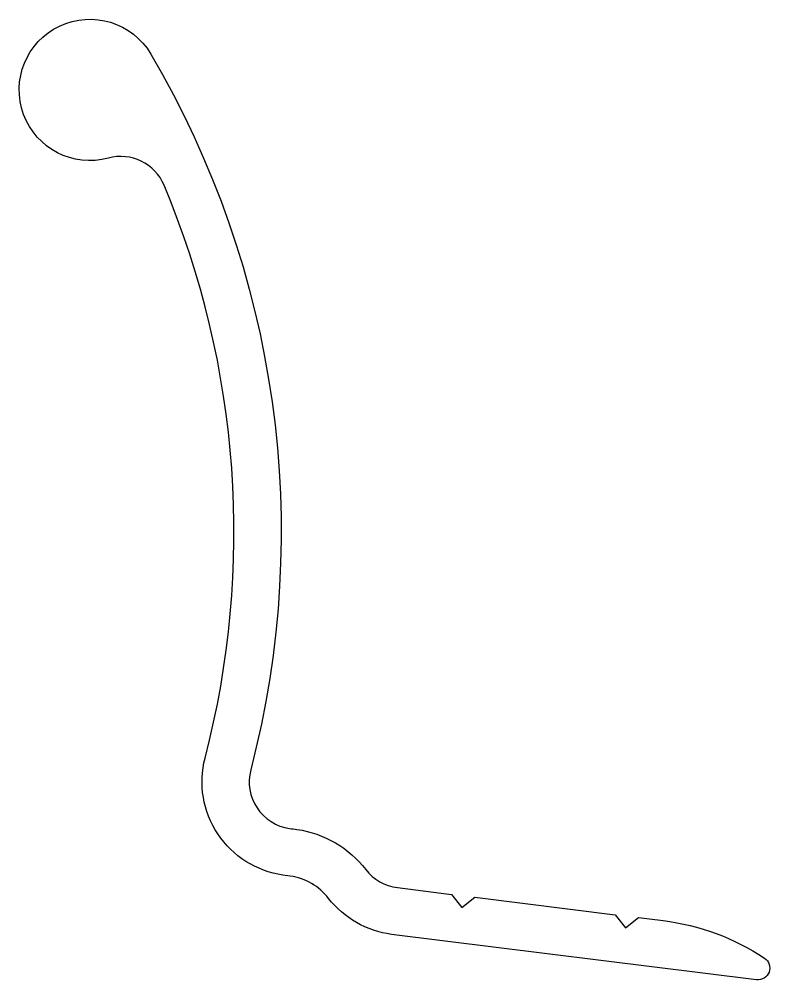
# Model space of a CAD drawing. Extents: x 1414.5 to 1446.3, y -29 to 11.8.
import ezdxf

# ---------------------------------------------------------------- set-up
doc = ezdxf.new("R2010")
doc.units = 0
doc.header["$LTSCALE"] = 15
doc.layers.get('0').update_dxf_attribs({"linetype": 'CONTINUOUS'})

msp = doc.modelspace()

# ---------------------------------------------------------------- linework, layer by layer
at = {"color": 7}
msp.add_lwpolyline([(1445.78, -28.983), (1430.288, -27.06, -0.195808), (1427.613, -25.534, 0.195233), (1425.987, -24.586), (1425.674, -24.541, -0.447581), (1422.371, -19.573, 0.164673), (1420.63, 4.739, 0.376024), (1418.264, 5.894, -2.019818), (1420.065, 10.313, -0.199399), (1424.306, -20.077, 0.448647), (1425.958, -22.562, 0.000112), (1426.27, -22.606, -0.195867), (1429.196, -24.311, 0.200385), (1430.534, -25.076), (1432.831, -25.361), (1433.266, -25.919), (1433.823, -25.484), (1439.778, -26.223), (1440.212, -26.781), (1440.77, -26.346), (1441.816, -26.476, -0.116257), (1446.118, -28.071, -0.7917)], format="xyb", close=True, dxfattribs=at)

doc.saveas('drawing.dxf')
